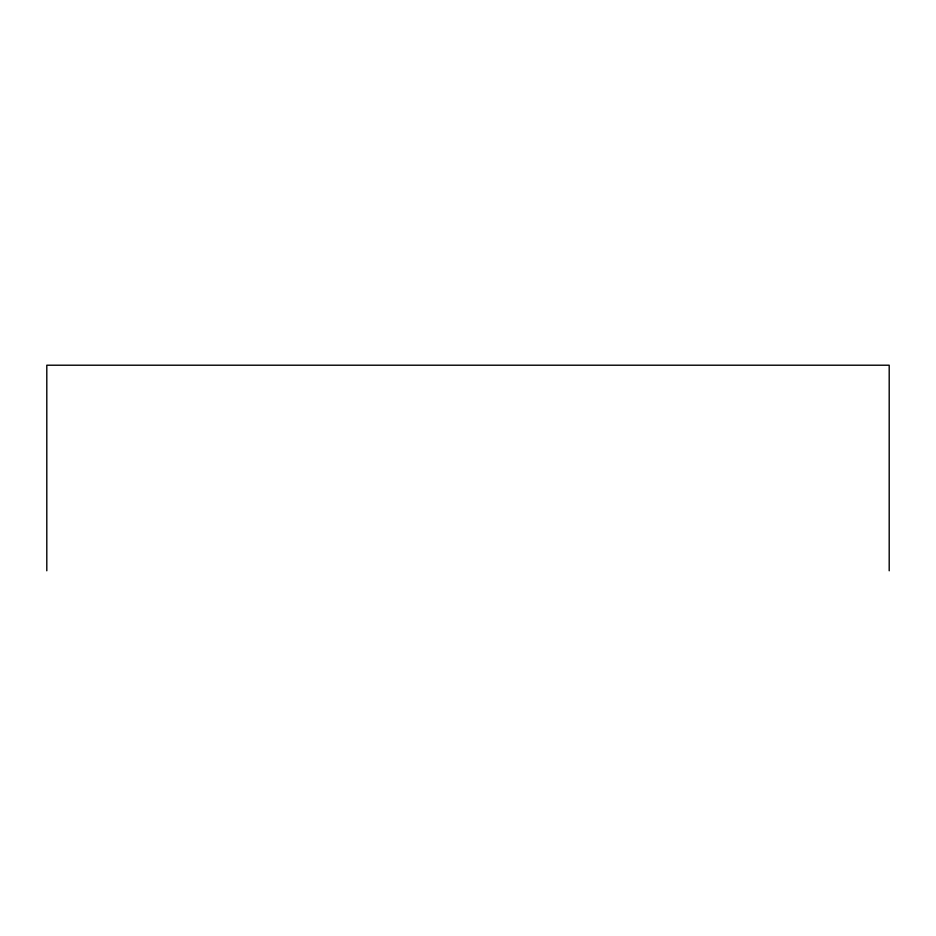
<?xml version="1.0" encoding="UTF-8"?>
<svg xmlns="http://www.w3.org/2000/svg" width="936" height="936" viewBox="0 0 936 936"><rect width="100%" height="100%" fill="white"/><g stroke="black" fill="none" stroke-linecap="round" stroke-linejoin="round"><path stroke-width="1.4" d="M889.2 570.784L889.2 365.215L46.8 365.215L46.8 570.784"/></g></svg>
